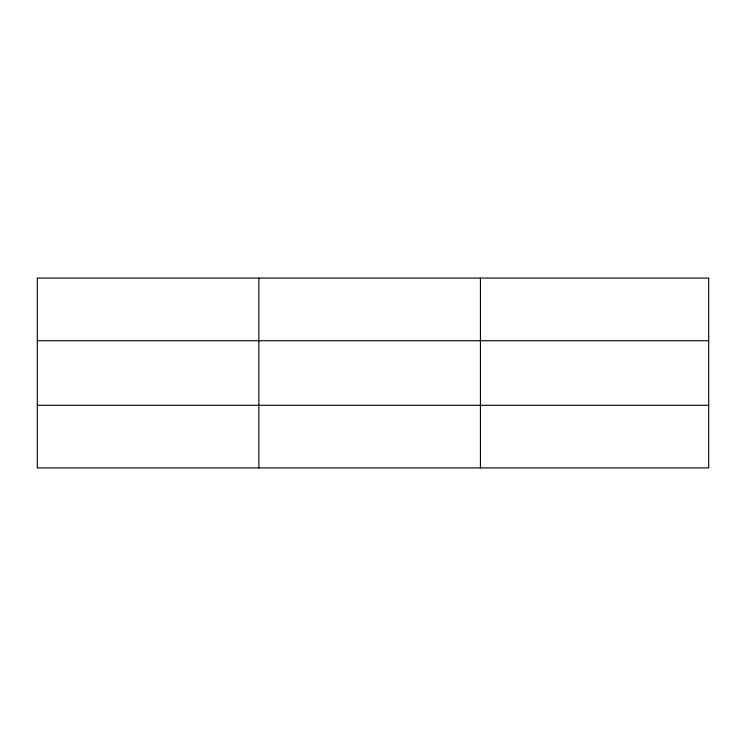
<?xml version="1.0" encoding="UTF-8"?>
<svg xmlns="http://www.w3.org/2000/svg" width="746" height="746" viewBox="0 0 746 746"><rect width="100%" height="100%" fill="white"/><g stroke="black" fill="none" stroke-linecap="round" stroke-linejoin="round"><path stroke-width="1.12" d="M258.862 467.919L258.862 278.081M480.424 467.919L480.424 278.081M708.7 340.726L708.7 278.081L37.3 278.081L37.3 467.919L708.7 467.919L708.7 340.726L37.3 340.726M37.3 405.274L708.7 405.274"/></g></svg>
